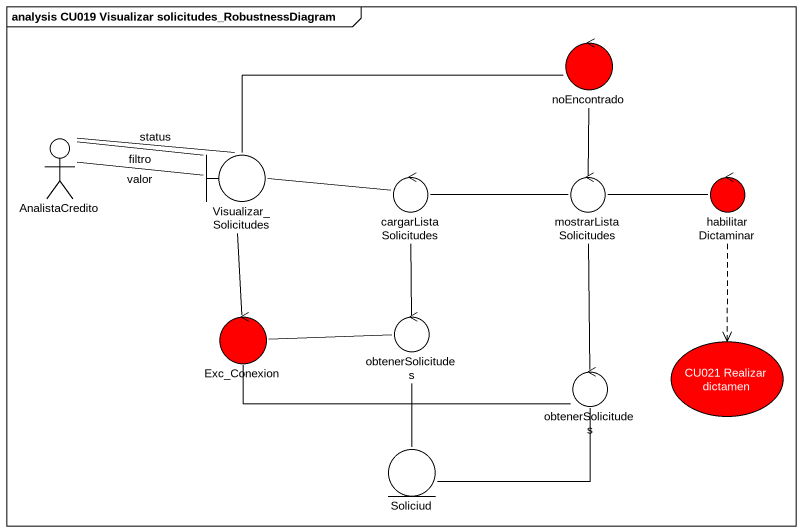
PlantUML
@startuml
mainframe analysis CU019 Visualizar solicitudes_RobustnessDiagram
control noEncontrado #FF0000
actor AnalistaCredito
boundary Visualizar_Solicitudes
control cargarListaSolicitudes
control mostrarListaSolicitudes
control habilitarDictaminar #FF0000
control Exc_Conexion #FF0000
control obtenerSolicitudes
usecase "CU021 Realizar dictamen" as CU021_Realizar_dictamen #FF0000
control "obtenerSolicitudes" as obtenerSolicitudes_2
entity Soliciud
noEncontrado -- mostrarListaSolicitudes
AnalistaCredito -right- Visualizar_Solicitudes : status
AnalistaCredito -right- Visualizar_Solicitudes : filtro
AnalistaCredito -right- Visualizar_Solicitudes : valor
Visualizar_Solicitudes -right- noEncontrado
Visualizar_Solicitudes -right- cargarListaSolicitudes
cargarListaSolicitudes -- obtenerSolicitudes
mostrarListaSolicitudes -left- cargarListaSolicitudes
habilitarDictaminar -left- mostrarListaSolicitudes
habilitarDictaminar ..> CU021_Realizar_dictamen
Exc_Conexion -up- Visualizar_Solicitudes
Exc_Conexion -right- obtenerSolicitudes
obtenerSolicitudes_2 -up- mostrarListaSolicitudes
obtenerSolicitudes_2 -left- Exc_Conexion
obtenerSolicitudes_2 -left- Soliciud
Soliciud -up- obtenerSolicitudes
@enduml
